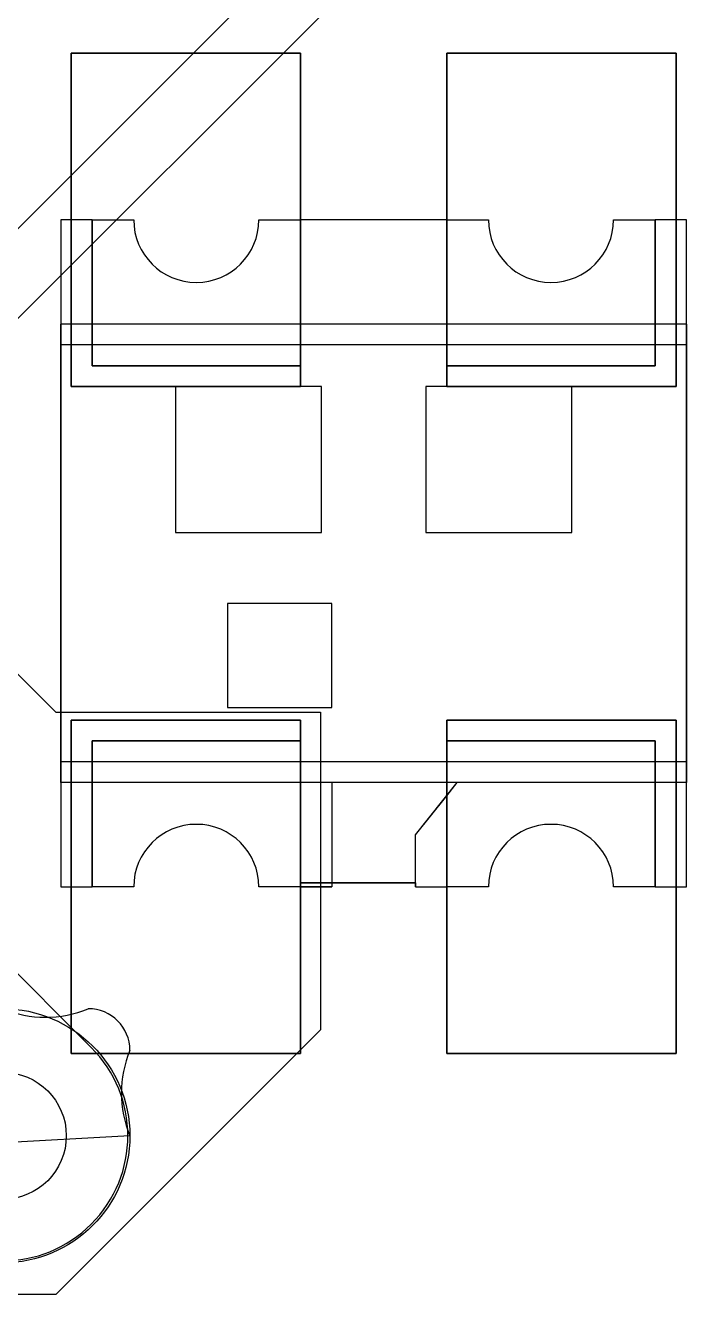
# Model space of a CAD drawing. Extents: x -14 to 27.9, y 0 to 17.8.
# Drawn here: x 6.658 to 8.243, y 11.557 to 14.601 of the extents above; entities that cross this region are included whole.
import ezdxf

# ---------------------------------------------------------------- set-up
doc = ezdxf.new("R2010")
doc.units = 0
doc.header["$MEASUREMENT"] = 0
doc.layers.add('Feature', color=7, linetype='CONTINUOUS')

msp = doc.modelspace()

# ---------------------------------------------------------------- linework, layer by layer
at = {"layer": 'Feature'}
for p, q in [((5.0673, 12.5411, -1.96222), (7.5438, 15.0176, -1.96222)), ((7.6962, 14.9544, -1.96222), (5.2197, 12.4779, -1.96222)), ((6.768, 14.535, 0.000305), (7.318, 14.535, 0.000305)), ((6.768, 13.735, 0.000305), (6.768, 14.535, 0.000305)), ((6.768, 13.735, 0.000305), (6.768, 14.535, 0.000305)), ((6.768, 14.535, 0.001305), (6.768, 13.735, 0.001305)), ((6.768, 14.535, 0.000305), (6.768, 14.535, 0.001305)), ((6.768, 14.535, 0.000305), (7.318, 14.535, 0.000305)), ((6.768, 14.535, 0.000305), (6.768, 14.535, 0.001305)), ((7.318, 14.535, 0.001305), (6.768, 14.535, 0.001305)), ((7.318, 14.535, 0.001305), (6.768, 14.535, 0.001305)), ((6.768, 14.535, 0.001305), (6.768, 13.735, 0.001305)), ((6.768, 14.535, 0.000305), (7.318, 14.535, 0.000305)), ((6.768, 13.735, 0.000305), (6.768, 14.535, 0.000305)), ((7.318, 14.535, 0.000305), (7.318, 13.735, 0.000305)), ((7.318, 14.535, 0.000305), (7.318, 13.735, 0.000305)), ((7.318, 14.535, 0.000305), (7.318, 14.535, 0.001305)), ((7.318, 13.735, 0.001305), (7.318, 14.535, 0.001305)), ((7.318, 14.535, 0.000305), (7.318, 14.535, 0.001305)), ((7.318, 13.735, 0.001305), (7.318, 14.535, 0.001305)), ((7.318, 14.535, 0.000305), (7.318, 13.735, 0.000305)), ((7.668, 14.535, 0.000305), (8.218, 14.535, 0.000305)), ((7.668, 13.735, 0.000305), (7.668, 14.535, 0.000305)), ((7.668, 13.735, 0.000305), (7.668, 14.535, 0.000305)), ((7.668, 14.535, 0.001305), (7.668, 13.735, 0.001305)), ((7.668, 14.535, 0.000305), (7.668, 14.535, 0.001305)), ((7.668, 14.535, 0.000305), (8.218, 14.535, 0.000305)), ((7.668, 14.535, 0.000305), (7.668, 14.535, 0.001305)), ((8.218, 14.535, 0.001305), (7.668, 14.535, 0.001305)), ((8.218, 14.535, 0.001305), (7.668, 14.535, 0.001305)), ((7.668, 14.535, 0.001305), (7.668, 13.735, 0.001305)), ((7.668, 14.535, 0.000305), (8.218, 14.535, 0.000305)), ((7.668, 13.735, 0.000305), (7.668, 14.535, 0.000305)), ((8.218, 14.535, 0.000305), (8.218, 13.735, 0.000305)), ((8.218, 14.535, 0.000305), (8.218, 13.735, 0.000305)), ((8.218, 14.535, 0.000305), (8.218, 14.535, 0.001305)), ((8.218, 13.735, 0.001305), (8.218, 14.535, 0.001305)), ((8.218, 14.535, 0.000305), (8.218, 14.535, 0.001305)), ((8.218, 13.735, 0.001305), (8.218, 14.535, 0.001305)), ((8.218, 14.535, 0.000305), (8.218, 13.735, 0.000305)), ((6.818, 14.135, 0.12), (6.743, 14.135, 0.12)), ((6.743, 14.135, 0.12), (6.743, 12.535, 0.12)), ((6.818, 14.135, 0.12), (6.743, 14.135, 0.12)), ((6.818, 14.135), (6.743, 14.135)), ((6.743, 14.135, 0.12), (6.743, 14.135)), ((6.743, 14.135), (6.743, 12.535)), ((6.743, 14.135, 0.12), (6.743, 12.535, 0.12)), ((6.743, 14.135, 0.12), (6.743, 14.135)), ((6.743, 14.135), (6.743, 12.535)), ((6.818, 14.135), (6.743, 14.135)), ((6.818, 14.135, 0.12), (6.818, 13.785, 0.12)), ((6.818, 14.135, 0.13), (6.818, 14.135, 0.12)), ((6.818, 14.135, 0.13), (6.918, 14.135, 0.13)), ((6.818, 14.135, -0.01), (6.918, 14.135, -0.01)), ((6.818, 14.135), (6.818, 14.135, -0.01)), ((6.818, 14.135), (6.818, 13.785)), ((6.818, 14.135, -0.01), (6.918, 14.135, -0.01)), ((6.818, 13.785, -0.01), (6.818, 14.135, -0.01)), ((6.818, 14.135), (6.818, 13.785)), ((6.818, 14.135), (6.818, 14.135, -0.01)), ((6.818, 13.785, -0.01), (6.818, 14.135, -0.01)), ((6.818, 14.135, 0.13), (6.918, 14.135, 0.13)), ((6.818, 13.785, 0.13), (6.818, 14.135, 0.13)), ((6.818, 14.135, 0.13), (6.818, 14.135, 0.12)), ((6.818, 14.135, 0.12), (6.818, 13.785, 0.12)), ((6.818, 13.785, 0.13), (6.818, 14.135, 0.13)), ((6.918, 14.135, -0.01), (6.918, 14.135, 0.13)), ((6.918, 14.135, -0.01), (6.918, 14.135, 0.13)), ((7.218, 14.135, -0.01), (7.218, 14.135, 0.13)), ((7.218, 14.135, -0.01), (7.318, 14.135, -0.01)), ((7.218, 14.135, -0.01), (7.218, 14.135, 0.13)), ((7.218, 14.135, 0.13), (7.318, 14.135, 0.13)), ((7.218, 14.135, -0.01), (7.318, 14.135, -0.01)), ((7.218, 14.135, 0.13), (7.318, 14.135, 0.13)), ((7.668, 14.135, 0.12), (7.318, 14.135, 0.12)), ((7.318, 13.785, 0.12), (7.318, 14.135, 0.12)), ((7.668, 14.135, 0.12), (7.318, 14.135, 0.12)), ((7.668, 14.135), (7.318, 14.135)), ((7.318, 14.135), (7.318, 14.135, -0.01)), ((7.318, 14.135, 0.13), (7.318, 14.135, 0.12)), ((7.318, 13.785), (7.318, 14.135)), ((7.668, 14.135), (7.318, 14.135)), ((7.318, 14.135, -0.01), (7.318, 13.785, -0.01)), ((7.318, 13.785), (7.318, 14.135)), ((7.318, 14.135, -0.01), (7.318, 13.785, -0.01)), ((7.318, 14.135), (7.318, 14.135, -0.01)), ((7.318, 14.135, 0.13), (7.318, 13.785, 0.13)), ((7.318, 13.785, 0.12), (7.318, 14.135, 0.12)), ((7.318, 14.135, 0.13), (7.318, 14.135, 0.12)), ((7.318, 14.135, 0.13), (7.318, 13.785, 0.13)), ((7.668, 14.135, 0.12), (7.668, 13.785, 0.12)), ((7.668, 14.135, 0.13), (7.668, 14.135, 0.12)), ((7.668, 14.135, 0.13), (7.768, 14.135, 0.13)), ((7.668, 14.135, -0.01), (7.768, 14.135, -0.01)), ((7.668, 14.135), (7.668, 14.135, -0.01)), ((7.668, 14.135), (7.668, 13.785)), ((7.668, 13.785, -0.01), (7.668, 14.135, -0.01)), ((7.668, 14.135, -0.01), (7.768, 14.135, -0.01)), ((7.668, 14.135), (7.668, 13.785)), ((7.668, 14.135), (7.668, 14.135, -0.01)), ((7.668, 13.785, -0.01), (7.668, 14.135, -0.01)), ((7.668, 14.135, 0.13), (7.768, 14.135, 0.13)), ((7.668, 13.785, 0.13), (7.668, 14.135, 0.13)), ((7.668, 14.135, 0.13), (7.668, 14.135, 0.12)), ((7.668, 14.135, 0.12), (7.668, 13.785, 0.12)), ((7.668, 13.785, 0.13), (7.668, 14.135, 0.13)), ((7.768, 14.135, -0.01), (7.768, 14.135, 0.13)), ((7.768, 14.135, -0.01), (7.768, 14.135, 0.13)), ((8.068, 14.135, -0.01), (8.068, 14.135, 0.13)), ((8.068, 14.135, -0.01), (8.168, 14.135, -0.01)), ((8.068, 14.135, -0.01), (8.068, 14.135, 0.13)), ((8.068, 14.135, 0.13), (8.168, 14.135, 0.13)), ((8.068, 14.135, -0.01), (8.168, 14.135, -0.01)), ((8.068, 14.135, 0.13), (8.168, 14.135, 0.13)), ((8.243, 14.135, 0.12), (8.168, 14.135, 0.12)), ((8.168, 13.785, 0.12), (8.168, 14.135, 0.12)), ((8.243, 14.135), (8.168, 14.135)), ((8.168, 14.135), (8.168, 14.135, -0.01)), ((8.168, 14.135, 0.13), (8.168, 14.135, 0.12)), ((8.243, 14.135, 0.12), (8.168, 14.135, 0.12)), ((8.168, 13.785), (8.168, 14.135)), ((8.243, 14.135), (8.168, 14.135)), ((8.168, 14.135, -0.01), (8.168, 13.785, -0.01)), ((8.168, 13.785), (8.168, 14.135)), ((8.168, 14.135, -0.01), (8.168, 13.785, -0.01)), ((8.168, 14.135), (8.168, 14.135, -0.01)), ((8.168, 14.135, 0.13), (8.168, 13.785, 0.13)), ((8.168, 13.785, 0.12), (8.168, 14.135, 0.12)), ((8.168, 14.135, 0.13), (8.168, 14.135, 0.12)), ((8.168, 14.135, 0.13), (8.168, 13.785, 0.13)), ((8.243, 12.535, 0.12), (8.243, 14.135, 0.12)), ((8.243, 14.135, 0.12), (8.243, 14.135)), ((8.243, 12.535), (8.243, 14.135)), ((8.243, 14.135, 0.12), (8.243, 14.135)), ((8.243, 12.535, 0.12), (8.243, 14.135, 0.12)), ((8.243, 12.535), (8.243, 14.135)), ((8.243, 13.885, 0.12), (6.743, 13.885, 0.12)), ((6.743, 13.835, 0.34), (6.743, 13.885, 0.12)), ((6.743, 13.885, 0.12), (6.743, 12.785, 0.12)), ((8.243, 13.885, 0.12), (6.743, 13.885, 0.12)), ((6.743, 13.835, 0.34), (6.743, 13.885, 0.12)), ((6.743, 13.885, 0.12), (6.743, 12.785, 0.12)), ((8.243, 13.885, 0.12), (8.243, 13.835, 0.34)), ((8.243, 12.785, 0.12), (8.243, 13.885, 0.12)), ((8.243, 13.885, 0.12), (8.243, 13.835, 0.34)), ((8.243, 12.785, 0.12), (8.243, 13.885, 0.12)), ((8.243, 13.835, 0.34), (6.743, 13.835, 0.34)), ((8.243, 13.835, 0.34), (6.743, 13.835, 0.34)), ((6.743, 12.835, 0.34), (6.743, 13.835, 0.34)), ((6.743, 12.835, 0.34), (6.743, 13.835, 0.34)), ((8.243, 13.835, 0.34), (8.243, 12.835, 0.34)), ((8.243, 13.835, 0.34), (8.243, 12.835, 0.34)), ((6.818, 13.785, 0.12), (7.318, 13.785, 0.12)), ((6.818, 13.785), (7.318, 13.785)), ((7.318, 13.785, -0.01), (6.818, 13.785, -0.01)), ((6.818, 13.785), (6.818, 13.785, -0.01)), ((6.818, 13.785), (7.318, 13.785)), ((6.818, 13.785), (6.818, 13.785, -0.01)), ((7.318, 13.785, -0.01), (6.818, 13.785, -0.01)), ((7.318, 13.785, 0.13), (6.818, 13.785, 0.13)), ((6.818, 13.785, 0.13), (6.818, 13.785, 0.12)), ((6.818, 13.785, 0.12), (7.318, 13.785, 0.12)), ((7.318, 13.785, 0.13), (6.818, 13.785, 0.13)), ((6.818, 13.785, 0.13), (6.818, 13.785, 0.12)), ((7.318, 13.785), (7.318, 13.785, -0.01)), ((7.318, 13.785), (7.318, 13.785, -0.01)), ((7.318, 13.785, 0.13), (7.318, 13.785, 0.12)), ((7.318, 13.785, 0.13), (7.318, 13.785, 0.12)), ((7.668, 13.785, 0.12), (8.168, 13.785, 0.12)), ((7.668, 13.785), (8.168, 13.785)), ((8.168, 13.785, -0.01), (7.668, 13.785, -0.01)), ((7.668, 13.785), (7.668, 13.785, -0.01)), ((7.668, 13.785), (8.168, 13.785)), ((7.668, 13.785), (7.668, 13.785, -0.01)), ((8.168, 13.785, -0.01), (7.668, 13.785, -0.01)), ((8.168, 13.785, 0.13), (7.668, 13.785, 0.13)), ((7.668, 13.785, 0.13), (7.668, 13.785, 0.12)), ((7.668, 13.785, 0.12), (8.168, 13.785, 0.12)), ((8.168, 13.785, 0.13), (7.668, 13.785, 0.13)), ((7.668, 13.785, 0.13), (7.668, 13.785, 0.12)), ((8.168, 13.785), (8.168, 13.785, -0.01)), ((8.168, 13.785), (8.168, 13.785, -0.01)), ((8.168, 13.785, 0.13), (8.168, 13.785, 0.12)), ((8.168, 13.785, 0.13), (8.168, 13.785, 0.12)), ((7.318, 13.735, 0.000305), (6.768, 13.735, 0.000305)), ((7.318, 13.735, 0.000305), (6.768, 13.735, 0.000305)), ((6.768, 13.735, 0.001305), (7.318, 13.735, 0.001305)), ((6.768, 13.735, 0.000305), (6.768, 13.735, 0.001305)), ((6.768, 13.735, 0.000305), (6.768, 13.735, 0.001305)), ((6.768, 13.735, 0.001305), (7.318, 13.735, 0.001305)), ((7.318, 13.735, 0.000305), (6.768, 13.735, 0.000305)), ((7.368, 13.735, 0.12), (7.018, 13.735, 0.12)), ((7.018, 13.735, 0.12), (7.018, 13.385, 0.12)), ((7.368, 13.735, 0.12), (7.018, 13.735, 0.12)), ((7.018, 13.735, 0.22), (7.018, 13.735, 0.12)), ((7.368, 13.735, 0.22), (7.018, 13.735, 0.22)), ((7.018, 13.735, 0.12), (7.018, 13.385, 0.12)), ((7.018, 13.735, 0.22), (7.018, 13.385, 0.22)), ((7.018, 13.735, 0.22), (7.018, 13.735, 0.12)), ((7.368, 13.735, 0.22), (7.018, 13.735, 0.22)), ((7.018, 13.735, 0.22), (7.018, 13.385, 0.22)), ((7.318, 13.735, 0.000305), (7.318, 13.735, 0.001305)), ((7.318, 13.735, 0.000305), (7.318, 13.735, 0.001305)), ((7.368, 13.385, 0.12), (7.368, 13.735, 0.12)), ((7.368, 13.385, 0.12), (7.368, 13.735, 0.12)), ((7.368, 13.735, 0.22), (7.368, 13.735, 0.12)), ((7.368, 13.385, 0.22), (7.368, 13.735, 0.22)), ((7.368, 13.735, 0.22), (7.368, 13.735, 0.12)), ((7.368, 13.385, 0.22), (7.368, 13.735, 0.22)), ((7.618, 13.735, 0.12), (7.618, 13.385, 0.12)), ((7.968, 13.735, 0.12), (7.618, 13.735, 0.12)), ((7.968, 13.735, 0.12), (7.618, 13.735, 0.12)), ((7.618, 13.735, 0.22), (7.618, 13.735, 0.12)), ((7.968, 13.735, 0.22), (7.618, 13.735, 0.22)), ((7.618, 13.735, 0.12), (7.618, 13.385, 0.12)), ((7.618, 13.735, 0.22), (7.618, 13.385, 0.22)), ((7.618, 13.735, 0.22), (7.618, 13.735, 0.12)), ((7.968, 13.735, 0.22), (7.618, 13.735, 0.22)), ((7.618, 13.735, 0.22), (7.618, 13.385, 0.22)), ((8.218, 13.735, 0.000305), (7.668, 13.735, 0.000305)), ((8.218, 13.735, 0.000305), (7.668, 13.735, 0.000305)), ((7.668, 13.735, 0.001305), (8.218, 13.735, 0.001305)), ((7.668, 13.735, 0.000305), (7.668, 13.735, 0.001305)), ((7.668, 13.735, 0.000305), (7.668, 13.735, 0.001305)), ((7.668, 13.735, 0.001305), (8.218, 13.735, 0.001305)), ((8.218, 13.735, 0.000305), (7.668, 13.735, 0.000305)), ((7.968, 13.385, 0.12), (7.968, 13.735, 0.12)), ((7.968, 13.385, 0.12), (7.968, 13.735, 0.12)), ((7.968, 13.735, 0.22), (7.968, 13.735, 0.12)), ((7.968, 13.385, 0.22), (7.968, 13.735, 0.22)), ((7.968, 13.735, 0.22), (7.968, 13.735, 0.12)), ((7.968, 13.385, 0.22), (7.968, 13.735, 0.22)), ((8.218, 13.735, 0.000305), (8.218, 13.735, 0.001305)), ((8.218, 13.735, 0.000305), (8.218, 13.735, 0.001305)), ((7.018, 13.385, 0.12), (7.368, 13.385, 0.12)), ((7.018, 13.385, 0.22), (7.018, 13.385, 0.12)), ((7.018, 13.385, 0.12), (7.368, 13.385, 0.12)), ((7.018, 13.385, 0.22), (7.368, 13.385, 0.22)), ((7.018, 13.385, 0.22), (7.018, 13.385, 0.12)), ((7.018, 13.385, 0.22), (7.368, 13.385, 0.22)), ((7.368, 13.385, 0.22), (7.368, 13.385, 0.12)), ((7.368, 13.385, 0.22), (7.368, 13.385, 0.12)), ((7.618, 13.385, 0.12), (7.968, 13.385, 0.12)), ((7.618, 13.385, 0.12), (7.968, 13.385, 0.12)), ((7.618, 13.385, 0.22), (7.968, 13.385, 0.22)), ((7.618, 13.385, 0.22), (7.618, 13.385, 0.12)), ((7.618, 13.385, 0.22), (7.618, 13.385, 0.12)), ((7.618, 13.385, 0.22), (7.968, 13.385, 0.22)), ((7.968, 13.385, 0.22), (7.968, 13.385, 0.12)), ((7.968, 13.385, 0.22), (7.968, 13.385, 0.12)), ((6.35, 13.335, 0.000305), (6.731, 12.954, 0.000305)), ((7.143, 13.215, 0.12), (7.143, 12.965, 0.12)), ((7.393, 13.215, 0.12), (7.143, 13.215, 0.12)), ((7.393, 13.215, 0.12), (7.143, 13.215, 0.12)), ((7.143, 13.215, 0.22), (7.143, 13.215, 0.12)), ((7.393, 13.215, 0.22), (7.143, 13.215, 0.22)), ((7.143, 13.215, 0.12), (7.143, 12.965, 0.12)), ((7.143, 13.215, 0.22), (7.143, 12.965, 0.22)), ((7.143, 13.215, 0.22), (7.143, 13.215, 0.12)), ((7.393, 13.215, 0.22), (7.143, 13.215, 0.22)), ((7.143, 13.215, 0.22), (7.143, 12.965, 0.22)), ((7.393, 12.965, 0.12), (7.393, 13.215, 0.12)), ((7.393, 13.215, 0.22), (7.393, 13.215, 0.12)), ((7.393, 12.965, 0.12), (7.393, 13.215, 0.12)), ((7.393, 13.215, 0.22), (7.393, 13.215, 0.12)), ((7.393, 12.965, 0.22), (7.393, 13.215, 0.22)), ((7.393, 12.965, 0.22), (7.393, 13.215, 0.22)), ((6.731, 12.954, 0.000305), (7.366, 12.954, 0.000305)), ((7.143, 12.965, 0.12), (7.393, 12.965, 0.12)), ((7.143, 12.965, 0.22), (7.143, 12.965, 0.12)), ((7.143, 12.965, 0.12), (7.393, 12.965, 0.12)), ((7.143, 12.965, 0.22), (7.393, 12.965, 0.22)), ((7.143, 12.965, 0.22), (7.143, 12.965, 0.12)), ((7.143, 12.965, 0.22), (7.393, 12.965, 0.22)), ((7.366, 12.954, 0.000305), (7.366, 12.192, 0.000305)), ((7.393, 12.965, 0.22), (7.393, 12.965, 0.12)), ((7.393, 12.965, 0.22), (7.393, 12.965, 0.12)), ((6.768, 12.935, 0.000305), (7.318, 12.935, 0.000305)), ((6.768, 12.135, 0.000305), (6.768, 12.935, 0.000305)), ((6.768, 12.135, 0.000305), (6.768, 12.935, 0.000305)), ((6.768, 12.935, 0.001305), (6.768, 12.135, 0.001305)), ((6.768, 12.935, 0.000305), (6.768, 12.935, 0.001305)), ((6.768, 12.935, 0.000305), (7.318, 12.935, 0.000305)), ((6.768, 12.935, 0.000305), (6.768, 12.935, 0.001305)), ((7.318, 12.935, 0.001305), (6.768, 12.935, 0.001305)), ((7.318, 12.935, 0.001305), (6.768, 12.935, 0.001305)), ((6.768, 12.935, 0.001305), (6.768, 12.135, 0.001305)), ((6.768, 12.935, 0.000305), (7.318, 12.935, 0.000305)), ((6.768, 12.135, 0.000305), (6.768, 12.935, 0.000305)), ((7.318, 12.935, 0.000305), (7.318, 12.135, 0.000305)), ((7.318, 12.935, 0.000305), (7.318, 12.135, 0.000305)), ((7.318, 12.935, 0.000305), (7.318, 12.935, 0.001305)), ((7.318, 12.135, 0.001305), (7.318, 12.935, 0.001305)), ((7.318, 12.935, 0.000305), (7.318, 12.935, 0.001305)), ((7.318, 12.135, 0.001305), (7.318, 12.935, 0.001305)), ((7.318, 12.935, 0.000305), (7.318, 12.135, 0.000305)), ((7.668, 12.935, 0.000305), (8.218, 12.935, 0.000305)), ((7.668, 12.135, 0.000305), (7.668, 12.935, 0.000305)), ((7.668, 12.135, 0.000305), (7.668, 12.935, 0.000305)), ((7.668, 12.935, 0.001305), (7.668, 12.135, 0.001305)), ((7.668, 12.935, 0.000305), (7.668, 12.935, 0.001305)), ((7.668, 12.935, 0.000305), (8.218, 12.935, 0.000305)), ((7.668, 12.935, 0.000305), (7.668, 12.935, 0.001305)), ((8.218, 12.935, 0.001305), (7.668, 12.935, 0.001305)), ((8.218, 12.935, 0.001305), (7.668, 12.935, 0.001305)), ((7.668, 12.935, 0.001305), (7.668, 12.135, 0.001305)), ((7.668, 12.935, 0.000305), (8.218, 12.935, 0.000305)), ((7.668, 12.135, 0.000305), (7.668, 12.935, 0.000305)), ((8.218, 12.935, 0.000305), (8.218, 12.135, 0.000305)), ((8.218, 12.935, 0.000305), (8.218, 12.135, 0.000305)), ((8.218, 12.935, 0.000305), (8.218, 12.935, 0.001305)), ((8.218, 12.135, 0.001305), (8.218, 12.935, 0.001305)), ((8.218, 12.935, 0.000305), (8.218, 12.935, 0.001305)), ((8.218, 12.135, 0.001305), (8.218, 12.935, 0.001305)), ((8.218, 12.935, 0.000305), (8.218, 12.135, 0.000305)), ((6.818, 12.885, 0.12), (6.818, 12.535, 0.12)), ((7.318, 12.885, 0.12), (6.818, 12.885, 0.12)), ((7.318, 12.885), (6.818, 12.885)), ((6.818, 12.885), (6.818, 12.535)), ((6.818, 12.535, -0.01), (6.818, 12.885, -0.01)), ((6.818, 12.885, -0.01), (7.318, 12.885, -0.01)), ((7.318, 12.885), (6.818, 12.885)), ((6.818, 12.885, -0.01), (7.318, 12.885, -0.01)), ((6.818, 12.885), (6.818, 12.885, -0.01)), ((6.818, 12.885), (6.818, 12.535)), ((6.818, 12.885), (6.818, 12.885, -0.01)), ((6.818, 12.535, -0.01), (6.818, 12.885, -0.01)), ((6.818, 12.885, 0.13), (7.318, 12.885, 0.13)), ((6.818, 12.535, 0.13), (6.818, 12.885, 0.13)), ((6.818, 12.885, 0.13), (6.818, 12.885, 0.12)), ((6.818, 12.885, 0.12), (6.818, 12.535, 0.12)), ((6.818, 12.535, 0.13), (6.818, 12.885, 0.13)), ((7.318, 12.885, 0.12), (6.818, 12.885, 0.12)), ((6.818, 12.885, 0.13), (6.818, 12.885, 0.12)), ((6.818, 12.885, 0.13), (7.318, 12.885, 0.13)), ((7.318, 12.535, 0.12), (7.318, 12.885, 0.12)), ((7.318, 12.545), (7.318, 12.885)), ((7.318, 12.885, -0.01), (7.318, 12.535, -0.01)), ((7.318, 12.545), (7.318, 12.885)), ((7.318, 12.885, -0.01), (7.318, 12.535, -0.01)), ((7.318, 12.885), (7.318, 12.885, -0.01)), ((7.318, 12.885), (7.318, 12.885, -0.01)), ((7.318, 12.885, 0.13), (7.318, 12.535, 0.13)), ((7.318, 12.885, 0.13), (7.318, 12.885, 0.12)), ((7.318, 12.535, 0.12), (7.318, 12.885, 0.12)), ((7.318, 12.885, 0.13), (7.318, 12.885, 0.12)), ((7.318, 12.885, 0.13), (7.318, 12.535, 0.13)), ((7.668, 12.885, 0.12), (7.668, 12.785, 0.12)), ((8.168, 12.885, 0.12), (7.668, 12.885, 0.12)), ((8.168, 12.885), (7.668, 12.885)), ((7.668, 12.885), (7.668, 12.535)), ((7.668, 12.535, -0.01), (7.668, 12.885, -0.01)), ((7.668, 12.885, -0.01), (8.168, 12.885, -0.01)), ((8.168, 12.885), (7.668, 12.885)), ((7.668, 12.885, -0.01), (8.168, 12.885, -0.01)), ((7.668, 12.885), (7.668, 12.885, -0.01)), ((7.668, 12.885), (7.668, 12.535)), ((7.668, 12.885), (7.668, 12.885, -0.01)), ((7.668, 12.535, -0.01), (7.668, 12.885, -0.01)), ((7.668, 12.885, 0.13), (8.168, 12.885, 0.13)), ((7.668, 12.535, 0.13), (7.668, 12.885, 0.13)), ((7.668, 12.885, 0.13), (7.668, 12.885, 0.12)), ((7.668, 12.885, 0.12), (7.668, 12.785, 0.12)), ((7.668, 12.535, 0.13), (7.668, 12.885, 0.13)), ((8.168, 12.885, 0.12), (7.668, 12.885, 0.12)), ((7.668, 12.885, 0.13), (7.668, 12.885, 0.12)), ((7.668, 12.885, 0.13), (8.168, 12.885, 0.13)), ((8.168, 12.535, 0.12), (8.168, 12.885, 0.12)), ((8.168, 12.535), (8.168, 12.885)), ((8.168, 12.885, -0.01), (8.168, 12.535, -0.01)), ((8.168, 12.535), (8.168, 12.885)), ((8.168, 12.885, -0.01), (8.168, 12.535, -0.01)), ((8.168, 12.885), (8.168, 12.885, -0.01)), ((8.168, 12.885), (8.168, 12.885, -0.01)), ((8.168, 12.885, 0.13), (8.168, 12.535, 0.13)), ((8.168, 12.885, 0.13), (8.168, 12.885, 0.12)), ((8.168, 12.535, 0.12), (8.168, 12.885, 0.12)), ((8.168, 12.885, 0.13), (8.168, 12.885, 0.12)), ((8.168, 12.885, 0.13), (8.168, 12.535, 0.13)), ((8.243, 12.835, 0.34), (6.743, 12.835, 0.34)), ((8.243, 12.835, 0.34), (6.743, 12.835, 0.34)), ((6.743, 12.785, 0.12), (6.743, 12.835, 0.34)), ((6.743, 12.785, 0.12), (6.743, 12.835, 0.34)), ((8.243, 12.835, 0.34), (8.243, 12.785, 0.12)), ((8.243, 12.835, 0.34), (8.243, 12.785, 0.12)), ((8.243, 12.785, 0.12), (6.743, 12.785, 0.12)), ((8.243, 12.785, 0.12), (6.743, 12.785, 0.12)), ((7.393, 12.785, 0.11), (7.393, 12.545, 0.11)), ((7.693, 12.785, 0.11), (7.393, 12.785, 0.11)), ((7.393, 12.785, 0.12), (7.393, 12.535, 0.12)), ((7.668, 12.785, 0.12), (7.393, 12.785, 0.12)), ((7.393, 12.785, 0.12), (7.393, 12.535, 0.12)), ((7.393, 12.785, 0.11), (7.393, 12.545, 0.11)), ((7.393, 12.785, 0.11), (7.393, 12.785, 0.12)), ((7.668, 12.785, 0.12), (7.393, 12.785, 0.12)), ((7.393, 12.785, 0.11), (7.393, 12.785, 0.12)), ((7.693, 12.785, 0.11), (7.393, 12.785, 0.11)), ((7.593, 12.66, 0.11), (7.693, 12.785, 0.11)), ((7.593, 12.66, 0.11), (7.693, 12.785, 0.11)), ((7.668, 12.785, 0.12), (7.668, 12.7537, 0.12)), ((7.693, 12.785, 0.12), (7.668, 12.785, 0.12)), ((7.668, 12.7537, 0.12), (7.693, 12.785, 0.12)), ((7.668, 12.785, 0.12), (7.668, 12.7537, 0.12)), ((7.693, 12.785, 0.12), (7.668, 12.785, 0.12)), ((7.668, 12.7537, 0.12), (7.693, 12.785, 0.12)), ((7.693, 12.785, 0.11), (7.693, 12.785, 0.12)), ((7.693, 12.785, 0.11), (7.693, 12.785, 0.12)), ((7.593, 12.66, 0.12), (7.668, 12.7537, 0.12)), ((7.593, 12.66, 0.12), (7.668, 12.7537, 0.12)), ((7.668, 12.7537, 0.12), (7.668, 12.535, 0.12)), ((7.668, 12.7537, 0.12), (7.668, 12.535, 0.12)), ((6.3081, 12.6581, -1.96222), (6.8161, 12.1501, -1.96222)), ((7.593, 12.545, 0.11), (7.593, 12.66, 0.11)), ((7.593, 12.535, 0.12), (7.593, 12.66, 0.12)), ((7.593, 12.66, 0.11), (7.593, 12.66, 0.12)), ((7.593, 12.535, 0.12), (7.593, 12.66, 0.12)), ((7.593, 12.66, 0.11), (7.593, 12.66, 0.12)), ((7.593, 12.545, 0.11), (7.593, 12.66, 0.11)), ((7.318, 12.545), (7.593, 12.545)), ((7.318, 12.545, 0.11), (7.318, 12.545)), ((7.318, 12.545, 0.11), (7.318, 12.535, 0.11)), ((7.318, 12.545, 0.11), (7.318, 12.535, 0.11)), ((7.393, 12.545, 0.11), (7.318, 12.545, 0.11)), ((7.393, 12.545, 0.11), (7.318, 12.545, 0.11)), ((7.318, 12.545, 0.11), (7.318, 12.545)), ((7.318, 12.545), (7.593, 12.545)), ((7.593, 12.545, 0.11), (7.393, 12.545, 0.11)), ((7.393, 12.545, 0.11), (7.393, 12.535, 0.11)), ((7.393, 12.545, 0.11), (7.393, 12.535, 0.11)), ((7.593, 12.545, 0.11), (7.393, 12.545, 0.11)), ((7.593, 12.545), (7.593, 12.535)), ((7.593, 12.545), (7.593, 12.545, 0.11)), ((7.593, 12.545), (7.593, 12.535)), ((7.593, 12.545), (7.593, 12.545, 0.11)), ((6.743, 12.535, 0.12), (6.818, 12.535, 0.12)), ((6.743, 12.535), (6.818, 12.535)), ((6.743, 12.535, 0.12), (6.818, 12.535, 0.12)), ((6.743, 12.535, 0.12), (6.743, 12.535)), ((6.743, 12.535, 0.12), (6.743, 12.535)), ((6.743, 12.535), (6.818, 12.535)), ((6.818, 12.535), (6.818, 12.535, -0.01)), ((6.918, 12.535, -0.01), (6.818, 12.535, -0.01)), ((6.918, 12.535, 0.13), (6.818, 12.535, 0.13)), ((6.818, 12.535, 0.13), (6.818, 12.535, 0.12)), ((6.918, 12.535, -0.01), (6.818, 12.535, -0.01)), ((6.818, 12.535), (6.818, 12.535, -0.01)), ((6.918, 12.535, 0.13), (6.818, 12.535, 0.13)), ((6.818, 12.535, 0.13), (6.818, 12.535, 0.12)), ((6.918, 12.535, -0.01), (6.918, 12.535, 0.13)), ((6.918, 12.535, -0.01), (6.918, 12.535, 0.13)), ((7.318, 12.535, 0.13), (7.218, 12.535, 0.13)), ((7.218, 12.535, -0.01), (7.218, 12.535, 0.13)), ((7.318, 12.535, -0.01), (7.218, 12.535, -0.01)), ((7.218, 12.535, -0.01), (7.218, 12.535, 0.13)), ((7.318, 12.535, -0.01), (7.218, 12.535, -0.01)), ((7.318, 12.535, 0.13), (7.218, 12.535, 0.13)), ((7.318, 12.535, 0.12), (7.393, 12.535, 0.12)), ((7.318, 12.535, 0.11), (7.318, 12.535, -0.01)), ((7.393, 12.535, 0.11), (7.318, 12.535, 0.11)), ((7.318, 12.535, 0.12), (7.393, 12.535, 0.12)), ((7.318, 12.535, 0.13), (7.318, 12.535, 0.12)), ((7.318, 12.535, 0.11), (7.318, 12.535, -0.01)), ((7.318, 12.535, 0.13), (7.318, 12.535, 0.12)), ((7.393, 12.535, 0.11), (7.318, 12.535, 0.11)), ((7.393, 12.535, 0.11), (7.393, 12.535, 0.12)), ((7.393, 12.535, 0.11), (7.393, 12.535, 0.12)), ((7.593, 12.535), (7.593, 12.535, 0.12)), ((7.593, 12.535), (7.668, 12.535)), ((7.593, 12.535, 0.12), (7.668, 12.535, 0.12)), ((7.593, 12.535, 0.12), (7.668, 12.535, 0.12)), ((7.593, 12.535), (7.668, 12.535)), ((7.593, 12.535), (7.593, 12.535, 0.12)), ((7.668, 12.535), (7.668, 12.535, -0.01)), ((7.768, 12.535, -0.01), (7.668, 12.535, -0.01)), ((7.768, 12.535, 0.13), (7.668, 12.535, 0.13)), ((7.668, 12.535, 0.13), (7.668, 12.535, 0.12)), ((7.768, 12.535, -0.01), (7.668, 12.535, -0.01)), ((7.668, 12.535), (7.668, 12.535, -0.01)), ((7.768, 12.535, 0.13), (7.668, 12.535, 0.13)), ((7.668, 12.535, 0.13), (7.668, 12.535, 0.12)), ((7.768, 12.535, -0.01), (7.768, 12.535, 0.13)), ((7.768, 12.535, -0.01), (7.768, 12.535, 0.13)), ((8.168, 12.535, 0.13), (8.068, 12.535, 0.13)), ((8.068, 12.535, -0.01), (8.068, 12.535, 0.13)), ((8.168, 12.535, -0.01), (8.068, 12.535, -0.01)), ((8.068, 12.535, -0.01), (8.068, 12.535, 0.13)), ((8.168, 12.535, -0.01), (8.068, 12.535, -0.01)), ((8.168, 12.535, 0.13), (8.068, 12.535, 0.13)), ((8.168, 12.535, 0.12), (8.243, 12.535, 0.12)), ((8.168, 12.535, 0.12), (8.243, 12.535, 0.12)), ((8.168, 12.535, 0.13), (8.168, 12.535, 0.12)), ((8.168, 12.535), (8.168, 12.535, -0.01)), ((8.168, 12.535), (8.243, 12.535)), ((8.168, 12.535), (8.243, 12.535)), ((8.168, 12.535), (8.168, 12.535, -0.01)), ((8.168, 12.535, 0.13), (8.168, 12.535, 0.12)), ((8.243, 12.535, 0.12), (8.243, 12.535)), ((8.243, 12.535, 0.12), (8.243, 12.535)), ((7.366, 12.192, 0.000305), (6.731, 11.557, 0.000305)), ((7.318, 12.135, 0.000305), (6.768, 12.135, 0.000305)), ((7.318, 12.135, 0.000305), (6.768, 12.135, 0.000305)), ((6.768, 12.135, 0.001305), (7.318, 12.135, 0.001305)), ((6.768, 12.135, 0.000305), (6.768, 12.135, 0.001305)), ((6.768, 12.135, 0.000305), (6.768, 12.135, 0.001305)), ((6.768, 12.135, 0.001305), (7.318, 12.135, 0.001305)), ((7.318, 12.135, 0.000305), (6.768, 12.135, 0.000305)), ((7.318, 12.135, 0.000305), (7.318, 12.135, 0.001305)), ((7.318, 12.135, 0.000305), (7.318, 12.135, 0.001305)), ((8.218, 12.135, 0.000305), (7.668, 12.135, 0.000305)), ((8.218, 12.135, 0.000305), (7.668, 12.135, 0.000305)), ((7.668, 12.135, 0.001305), (8.218, 12.135, 0.001305)), ((7.668, 12.135, 0.000305), (7.668, 12.135, 0.001305)), ((7.668, 12.135, 0.000305), (7.668, 12.135, 0.001305)), ((7.668, 12.135, 0.001305), (8.218, 12.135, 0.001305)), ((8.218, 12.135, 0.000305), (7.668, 12.135, 0.000305)), ((8.218, 12.135, 0.000305), (8.218, 12.135, 0.001305)), ((8.218, 12.135, 0.000305), (8.218, 12.135, 0.001305)), ((6.9088, 11.938, 0.000305), (6.5863, 11.9203, 0.000305)), ((6.7564, 11.938, -1.96192), (6.7564, 11.938)), ((6.7564, 11.938, -1.96192), (6.7564, 11.938)), ((6.731, 11.557, 0.000305), (5.842, 11.557, 0.000305))]:
    msp.add_line(p, q, dxfattribs=at)
for radius in [0.3048, 0.1524, 0.1524, 0.1524, 0.1524]:
    msp.add_circle((6.604, 11.938), radius, dxfattribs=at)
for centre, radius, start, end in [((7.068, 14.135, 0.13), 0.15, 180, 0), ((7.068, 14.135, -0.01), 0.15, 180, 0), ((7.068, 14.135, -0.01), 0.15, 180, 0), ((7.068, 14.135, 0.13), 0.15, 180, 0), ((7.918, 14.135, 0.13), 0.15, 180, 0), ((7.918, 14.135, -0.01), 0.15, 180, 0), ((7.918, 14.135, -0.01), 0.15, 180, 0), ((7.918, 14.135, 0.13), 0.15, 180, 0), ((7.068, 12.535, 0.13), 0.15, 0, 180), ((7.068, 12.535, -0.01), 0.15, 0, 180), ((7.068, 12.535, -0.01), 0.15, 0, 180), ((7.068, 12.535, 0.13), 0.15, 0, 180), ((7.918, 12.535, 0.13), 0.15, 0, 180), ((7.918, 12.535, -0.01), 0.15, 0, 180), ((7.918, 12.535, -0.01), 0.15, 0, 180), ((7.918, 12.535, 0.13), 0.15, 0, 180), ((6.7064, 12.4883, 0.000305), 0.266, -112.641, -67.3586), ((6.8088, 12.1428, 0.000305), 0.1, 0, 90), ((6.604, 11.938, -1.96222), 0.299955, -135, 45), ((7.1543, 12.0404, 0.000305), 0.266, 157.359, -157.359)]:
    msp.add_arc(centre, radius, start, end, dxfattribs=at)

doc.saveas('drawing.dxf')
